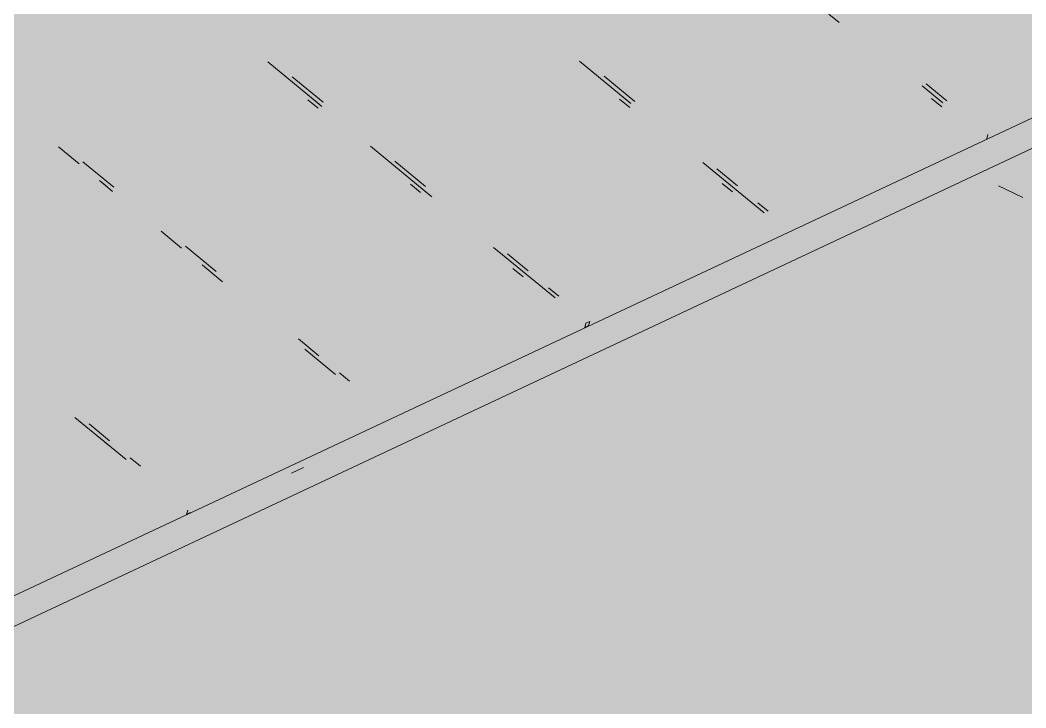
# Paper-space layout '03 3D Building and Roof' of a CAD drawing. Header units: millimetres. Extents: x 5 to 415, y 5 to 292.
# Drawn here: x 262.83 to 266.043, y 72.348 to 74.545 of the extents above; entities that cross this region are included whole.
import ezdxf

# ---------------------------------------------------------------- set-up
doc = ezdxf.new("R2010")
doc.units = ezdxf.units.MM
doc.layers.add('EXISTING', color=7, linetype='Continuous')
doc.layers.add('IMAGES', color=7, linetype='Continuous')

# ---------------------------------------------------------------- blocks, each defined once
blk = doc.blocks.new('SHEET_03')
at = {"layer": 'EXISTING', "color": 250, "lineweight": 9}
for p, q in [((265.4464, 74.5369), (265.4136, 74.5638)), ((262.7735, 72.6881), (266.5878, 74.4788)), ((263.6214, 74.4112), (263.7852, 74.2766)), ((264.6175, 74.4134), (264.7813, 74.2788)), ((262.7735, 72.5906), (266.5878, 74.3813)), ((263.7977, 74.2824), (263.6994, 74.3632)), ((264.7938, 74.2846), (264.6955, 74.3654)), ((265.7899, 74.2868), (265.7244, 74.3407)), ((265.7119, 74.3348), (265.7774, 74.2809)), ((263.7818, 74.2632), (263.7491, 74.2901)), ((263.7943, 74.269), (263.7615, 74.2959)), ((264.7779, 74.2653), (264.7452, 74.2923)), ((265.774, 74.2675), (265.7413, 74.2945)), ((265.9176, 74.1657), (265.921, 74.1791)), ((262.9529, 74.1397), (263.0184, 74.0859)), ((263.949, 74.1419), (264.1456, 73.9803)), ((263.1292, 74.0109), (263.0309, 74.0917)), ((264.1253, 74.0131), (264.027, 74.0939)), ((265.0107, 74.0902), (265.2072, 73.9286)), ((265.1214, 74.0153), (265.0559, 74.0692)), ((263.084, 74.032), (263.1167, 74.0051)), ((263.1258, 73.9975), (263.0931, 74.0244)), ((264.1095, 73.9938), (264.0767, 74.0208)), ((265.1056, 73.996), (265.0728, 74.0229)), ((265.9549, 74.015), (266.0334, 73.9782)), ((265.2197, 73.9345), (265.187, 73.9614)), ((263.2806, 73.8704), (263.3461, 73.8165)), ((263.4569, 73.7416), (263.3586, 73.8224)), ((264.3422, 73.8187), (264.5388, 73.6571)), ((264.453, 73.7438), (264.3874, 73.7976)), ((263.4116, 73.7627), (263.4771, 73.7088)), ((264.4371, 73.7245), (264.4043, 73.7514)), ((264.5513, 73.663), (264.5185, 73.6899)), ((264.6371, 73.5763), (264.6337, 73.5629)), ((264.6337, 73.5629), (264.6462, 73.5688)), ((264.6496, 73.5822), (264.6371, 73.5763)), ((264.6462, 73.5688), (264.6496, 73.5822)), ((263.7845, 73.4723), (263.719, 73.5261)), ((263.7392, 73.4933), (263.8375, 73.4125)), ((263.8828, 73.3915), (263.85, 73.4184)), ((263.0052, 73.2757), (263.1691, 73.141)), ((263.116, 73.2007), (263.0505, 73.2546)), ((263.1126, 73.1873), (263.0799, 73.2143)), ((263.2143, 73.1199), (263.1816, 73.1469)), ((263.6972, 73.0976), (263.7357, 73.1157)), ((263.3656, 72.9794), (263.3622, 72.966)), ((263.3622, 72.966), (263.3747, 72.9719))]:
    blk.add_line(p, q, dxfattribs=at)
at = {"layer": 'IMAGES', "color": 7}
for points in [[(262.6418, 74.5166), (263.22, 74.5166), (262.6418, 74.613), (263.22, 74.613)], [(263.22, 74.5166), (263.3164, 74.5166), (263.22, 74.613), (263.3164, 74.613)], [(263.3164, 74.5166), (263.5091, 74.5166), (263.3164, 74.613), (263.5091, 74.613)], [(263.5091, 74.5166), (263.6055, 74.5166), (263.5091, 74.613), (263.6055, 74.613)], [(263.6055, 74.5166), (263.7018, 74.5166), (263.6055, 74.613), (263.7018, 74.613)], [(263.7018, 74.5166), (264.1836, 74.5166), (263.7018, 74.613), (264.1836, 74.613)], [(264.1836, 74.5166), (264.28, 74.5166), (264.1836, 74.613), (264.28, 74.613)], [(264.28, 74.5166), (264.3764, 74.5166), (264.28, 74.613), (264.3764, 74.613)], [(264.3764, 74.5166), (264.4727, 74.5166), (264.3764, 74.613), (264.4727, 74.613)], [(264.4727, 74.5166), (264.5691, 74.5166), (264.4727, 74.613), (264.5691, 74.613)], [(264.5691, 74.5166), (264.6655, 74.5166), (264.5691, 74.613), (264.6655, 74.613)], [(264.6655, 74.5166), (265.34, 74.5166), (264.6655, 74.613), (265.34, 74.613)], [(265.34, 74.5166), (265.5327, 74.5166), (265.34, 74.613), (265.5327, 74.613)], [(265.5327, 74.5166), (265.6291, 74.5166), (265.5327, 74.613), (265.6291, 74.613)], [(265.6291, 74.5166), (265.7255, 74.5166), (265.6291, 74.613), (265.7255, 74.613)], [(265.7255, 74.5166), (266.1109, 74.5166), (265.7255, 74.613), (266.1109, 74.613)], [(262.7382, 74.4202), (262.8345, 74.4202), (262.7382, 74.5166), (262.8345, 74.5166)], [(262.8345, 74.4202), (263.3164, 74.4202), (262.8345, 74.5166), (263.3164, 74.5166)], [(263.3164, 74.4202), (263.4127, 74.4202), (263.3164, 74.5166), (263.4127, 74.5166)], [(263.4127, 74.4202), (263.5091, 74.4202), (263.4127, 74.5166), (263.5091, 74.5166)], [(263.5091, 74.4202), (263.7018, 74.4202), (263.5091, 74.5166), (263.7018, 74.5166)], [(263.7018, 74.4202), (263.7982, 74.4202), (263.7018, 74.5166), (263.7982, 74.5166)], [(263.7982, 74.4202), (264.28, 74.4202), (263.7982, 74.5166), (264.28, 74.5166)], [(264.28, 74.4202), (264.3764, 74.4202), (264.28, 74.5166), (264.3764, 74.5166)], [(264.3764, 74.4202), (264.4727, 74.4202), (264.3764, 74.5166), (264.4727, 74.5166)], [(264.4727, 74.4202), (264.5691, 74.4202), (264.4727, 74.5166), (264.5691, 74.5166)], [(264.5691, 74.4202), (264.6655, 74.4202), (264.5691, 74.5166), (264.6655, 74.5166)], [(264.6655, 74.4202), (264.7618, 74.4202), (264.6655, 74.5166), (264.7618, 74.5166)], [(264.7618, 74.4202), (264.8582, 74.4202), (264.7618, 74.5166), (264.8582, 74.5166)], [(264.8582, 74.4202), (265.34, 74.4202), (264.8582, 74.5166), (265.34, 74.5166)], [(265.34, 74.4202), (265.4364, 74.4202), (265.34, 74.5166), (265.4364, 74.5166)], [(265.4364, 74.4202), (265.5327, 74.4202), (265.4364, 74.5166), (265.5327, 74.5166)], [(265.5327, 74.4202), (265.6291, 74.4202), (265.5327, 74.5166), (265.6291, 74.5166)], [(265.6291, 74.4202), (265.7255, 74.4202), (265.6291, 74.5166), (265.7255, 74.5166)], [(265.7255, 74.4202), (265.8218, 74.4202), (265.7255, 74.5166), (265.8218, 74.5166)], [(265.8218, 74.4202), (266.1109, 74.4202), (265.8218, 74.5166), (266.1109, 74.5166)], [(262.7382, 74.3238), (262.8345, 74.3238), (262.7382, 74.4202), (262.8345, 74.4202)], [(262.8345, 74.3238), (262.9309, 74.3238), (262.8345, 74.4202), (262.9309, 74.4202)], [(262.9309, 74.3238), (263.4127, 74.3238), (262.9309, 74.4202), (263.4127, 74.4202)], [(263.4127, 74.3238), (263.5091, 74.3238), (263.4127, 74.4202), (263.5091, 74.4202)], [(263.5091, 74.3238), (263.6055, 74.3238), (263.5091, 74.4202), (263.6055, 74.4202)], [(263.6055, 74.3238), (263.7982, 74.3238), (263.6055, 74.4202), (263.7982, 74.4202)], [(263.7982, 74.3238), (263.8945, 74.3238), (263.7982, 74.4202), (263.8945, 74.4202)], [(263.8945, 74.3238), (264.3764, 74.3238), (263.8945, 74.4202), (264.3764, 74.4202)], [(264.3764, 74.3238), (264.4727, 74.3238), (264.3764, 74.4202), (264.4727, 74.4202)], [(264.4727, 74.3238), (264.5691, 74.3238), (264.4727, 74.4202), (264.5691, 74.4202)], [(264.5691, 74.3238), (264.7618, 74.3238), (264.5691, 74.4202), (264.7618, 74.4202)], [(264.7618, 74.3238), (264.8582, 74.3238), (264.7618, 74.4202), (264.8582, 74.4202)], [(264.8582, 74.3238), (264.9545, 74.3238), (264.8582, 74.4202), (264.9545, 74.4202)], [(264.9545, 74.3238), (265.4364, 74.3238), (264.9545, 74.4202), (265.4364, 74.4202)], [(265.4364, 74.3238), (265.5327, 74.3238), (265.4364, 74.4202), (265.5327, 74.4202)], [(265.5327, 74.3238), (265.6291, 74.3238), (265.5327, 74.4202), (265.6291, 74.4202)], [(265.6291, 74.3238), (265.7255, 74.3238), (265.6291, 74.4202), (265.7255, 74.4202)], [(265.7255, 74.3238), (265.8218, 74.3238), (265.7255, 74.4202), (265.8218, 74.4202)], [(265.8218, 74.3238), (265.9182, 74.3238), (265.8218, 74.4202), (265.9182, 74.4202)], [(265.9182, 74.3238), (266.0145, 74.3238), (265.9182, 74.4202), (266.0145, 74.4202)], [(266.0145, 74.3238), (266.1109, 74.3238), (266.0145, 74.4202), (266.1109, 74.4202)], [(262.7382, 74.2274), (262.8345, 74.2274), (262.7382, 74.3238), (262.8345, 74.3238)], [(262.8345, 74.2274), (262.9309, 74.2274), (262.8345, 74.3238), (262.9309, 74.3238)], [(262.9309, 74.2274), (263.0273, 74.2274), (262.9309, 74.3238), (263.0273, 74.3238)], [(263.0273, 74.2274), (263.1236, 74.2274), (263.0273, 74.3238), (263.1236, 74.3238)], [(263.1236, 74.2274), (263.5091, 74.2274), (263.1236, 74.3238), (263.5091, 74.3238)], [(263.5091, 74.2274), (263.6055, 74.2274), (263.5091, 74.3238), (263.6055, 74.3238)], [(263.6055, 74.2274), (263.7018, 74.2274), (263.6055, 74.3238), (263.7018, 74.3238)], [(263.7018, 74.2274), (263.8945, 74.2274), (263.7018, 74.3238), (263.8945, 74.3238)], [(263.8945, 74.2274), (263.9909, 74.2274), (263.8945, 74.3238), (263.9909, 74.3238)], [(263.9909, 74.2274), (264.0873, 74.2274), (263.9909, 74.3238), (264.0873, 74.3238)], [(264.0873, 74.2274), (264.5691, 74.2274), (264.0873, 74.3238), (264.5691, 74.3238)], [(264.5691, 74.2274), (264.6655, 74.2274), (264.5691, 74.3238), (264.6655, 74.3238)], [(264.6655, 74.2274), (264.8582, 74.2274), (264.6655, 74.3238), (264.8582, 74.3238)], [(264.8582, 74.2274), (264.9545, 74.2274), (264.8582, 74.3238), (264.9545, 74.3238)], [(264.9545, 74.2274), (265.0509, 74.2274), (264.9545, 74.3238), (265.0509, 74.3238)], [(265.0509, 74.2274), (265.5327, 74.2274), (265.0509, 74.3238), (265.5327, 74.3238)], [(265.5327, 74.131), (265.6291, 74.131), (265.5327, 74.3238), (265.6291, 74.3238)], [(265.6291, 74.131), (265.7255, 74.131), (265.6291, 74.3238), (265.7255, 74.3238)], [(265.7255, 74.2274), (265.8218, 74.2274), (265.7255, 74.3238), (265.8218, 74.3238)], [(265.8218, 74.2274), (266.0145, 74.2274), (265.8218, 74.3238), (266.0145, 74.3238)], [(266.0145, 74.2274), (266.1109, 74.2274), (266.0145, 74.3238), (266.1109, 74.3238)], [(262.7382, 74.0346), (262.8345, 74.0346), (262.7382, 74.2274), (262.8345, 74.2274)], [(262.8345, 74.131), (262.9309, 74.131), (262.8345, 74.2274), (262.9309, 74.2274)], [(262.9309, 74.131), (263.0273, 74.131), (262.9309, 74.2274), (263.0273, 74.2274)], [(263.0273, 74.131), (263.1236, 74.131), (263.0273, 74.2274), (263.1236, 74.2274)], [(263.1236, 74.131), (263.6055, 74.131), (263.1236, 74.2274), (263.6055, 74.2274)], [(263.6055, 74.131), (263.7018, 74.131), (263.6055, 74.2274), (263.7018, 74.2274)], [(263.7018, 74.131), (263.7982, 74.131), (263.7018, 74.2274), (263.7982, 74.2274)], [(263.7982, 74.131), (263.8945, 74.131), (263.7982, 74.2274), (263.8945, 74.2274)], [(263.8945, 74.131), (263.9909, 74.131), (263.8945, 74.2274), (263.9909, 74.2274)], [(263.9909, 74.131), (264.0873, 74.131), (263.9909, 74.2274), (264.0873, 74.2274)], [(264.0873, 74.131), (264.1836, 74.131), (264.0873, 74.2274), (264.1836, 74.2274)], [(264.1836, 74.131), (264.7618, 74.131), (264.1836, 74.2274), (264.7618, 74.2274)], [(264.7618, 74.131), (264.8582, 74.131), (264.7618, 74.2274), (264.8582, 74.2274)], [(264.8582, 74.131), (264.9545, 74.131), (264.8582, 74.2274), (264.9545, 74.2274)], [(264.9545, 74.131), (265.0509, 74.131), (264.9545, 74.2274), (265.0509, 74.2274)], [(265.0509, 74.131), (265.1473, 74.131), (265.0509, 74.2274), (265.1473, 74.2274)], [(265.1473, 74.131), (265.5327, 74.131), (265.1473, 74.2274), (265.5327, 74.2274)], [(265.7255, 74.131), (265.8218, 74.131), (265.7255, 74.2274), (265.8218, 74.2274)], [(265.8218, 74.131), (265.9182, 74.131), (265.8218, 74.2274), (265.9182, 74.2274)], [(265.9182, 74.131), (266.0145, 74.131), (265.9182, 74.2274), (266.0145, 74.2274)], [(266.0145, 74.0346), (266.1109, 74.0346), (266.0145, 74.2274), (266.1109, 74.2274)], [(262.8345, 74.0346), (262.9309, 74.0346), (262.8345, 74.131), (262.9309, 74.131)], [(262.9309, 74.0346), (263.0273, 74.0346), (262.9309, 74.131), (263.0273, 74.131)], [(263.0273, 74.0346), (263.1236, 74.0346), (263.0273, 74.131), (263.1236, 74.131)], [(263.1236, 74.0346), (263.22, 74.0346), (263.1236, 74.131), (263.22, 74.131)], [(263.22, 74.0346), (263.3164, 74.0346), (263.22, 74.131), (263.3164, 74.131)], [(263.3164, 74.0346), (263.7982, 74.0346), (263.3164, 74.131), (263.7982, 74.131)], [(263.7982, 74.0346), (263.8945, 74.0346), (263.7982, 74.131), (263.8945, 74.131)], [(263.8945, 74.0346), (263.9909, 74.0346), (263.8945, 74.131), (263.9909, 74.131)], [(263.9909, 74.0346), (264.0873, 74.0346), (263.9909, 74.131), (264.0873, 74.131)], [(264.0873, 74.0346), (264.1836, 74.0346), (264.0873, 74.131), (264.1836, 74.131)], [(264.1836, 74.0346), (264.28, 74.0346), (264.1836, 74.131), (264.28, 74.131)], [(264.28, 74.0346), (264.7618, 74.0346), (264.28, 74.131), (264.7618, 74.131)], [(264.7618, 74.0346), (264.8582, 74.0346), (264.7618, 74.131), (264.8582, 74.131)], [(264.8582, 74.0346), (264.9545, 74.0346), (264.8582, 74.131), (264.9545, 74.131)], [(264.9545, 74.0346), (265.1473, 74.0346), (264.9545, 74.131), (265.1473, 74.131)], [(265.1473, 74.0346), (265.2436, 74.0346), (265.1473, 74.131), (265.2436, 74.131)], [(265.2436, 74.0346), (265.4364, 74.0346), (265.2436, 74.131), (265.4364, 74.131)], [(265.4364, 74.0346), (265.5327, 74.0346), (265.4364, 74.131), (265.5327, 74.131)], [(265.5327, 74.0346), (265.6291, 74.0346), (265.5327, 74.131), (265.6291, 74.131)], [(265.6291, 74.0346), (265.8218, 74.0346), (265.6291, 74.131), (265.8218, 74.131)], [(265.8218, 74.0346), (265.9182, 74.0346), (265.8218, 74.131), (265.9182, 74.131)], [(265.9182, 74.0346), (266.0145, 74.0346), (265.9182, 74.131), (266.0145, 74.131)], [(262.4491, 73.9382), (262.8345, 73.9382), (262.4491, 74.0346), (262.8345, 74.0346)], [(262.8345, 73.9382), (263.0273, 73.9382), (262.8345, 74.0346), (263.0273, 74.0346)], [(263.0273, 73.9382), (263.1236, 73.9382), (263.0273, 74.0346), (263.1236, 74.0346)], [(263.1236, 73.8418), (263.3164, 73.8418), (263.1236, 74.0346), (263.3164, 74.0346)], [(263.3164, 73.9382), (263.4127, 73.9382), (263.3164, 74.0346), (263.4127, 74.0346)], [(263.4127, 73.9382), (263.8945, 73.9382), (263.4127, 74.0346), (263.8945, 74.0346)], [(263.8945, 73.9382), (263.9909, 73.9382), (263.8945, 74.0346), (263.9909, 74.0346)], [(263.9909, 73.9382), (264.0873, 73.9382), (263.9909, 74.0346), (264.0873, 74.0346)], [(264.0873, 73.9382), (264.1836, 73.9382), (264.0873, 74.0346), (264.1836, 74.0346)], [(264.1836, 73.9382), (264.28, 73.9382), (264.1836, 74.0346), (264.28, 74.0346)], [(264.28, 73.9382), (264.3764, 73.9382), (264.28, 74.0346), (264.3764, 74.0346)], [(264.3764, 73.9382), (264.9545, 73.9382), (264.3764, 74.0346), (264.9545, 74.0346)], [(264.9545, 73.9382), (265.0509, 73.9382), (264.9545, 74.0346), (265.0509, 74.0346)], [(265.0509, 73.9382), (265.1473, 73.9382), (265.0509, 74.0346), (265.1473, 74.0346)], [(265.1473, 73.9382), (265.2436, 73.9382), (265.1473, 74.0346), (265.2436, 74.0346)], [(265.2436, 73.9382), (265.34, 73.9382), (265.2436, 74.0346), (265.34, 74.0346)], [(265.34, 73.9382), (265.4364, 73.9382), (265.34, 74.0346), (265.4364, 74.0346)], [(265.4364, 73.9382), (265.5327, 73.9382), (265.4364, 74.0346), (265.5327, 74.0346)], [(265.5327, 73.9382), (265.6291, 73.9382), (265.5327, 74.0346), (265.6291, 74.0346)], [(265.6291, 73.9382), (265.7255, 73.9382), (265.6291, 74.0346), (265.7255, 74.0346)], [(265.7255, 73.9382), (268.4236, 73.9382), (265.7255, 74.0346), (268.4236, 74.0346)], [(262.5455, 73.8418), (263.0273, 73.8418), (262.5455, 73.9382), (263.0273, 73.9382)], [(263.0273, 73.8418), (263.1236, 73.8418), (263.0273, 73.9382), (263.1236, 73.9382)], [(263.3164, 73.8418), (263.4127, 73.8418), (263.3164, 73.9382), (263.4127, 73.9382)], [(263.4127, 73.8418), (263.5091, 73.8418), (263.4127, 73.9382), (263.5091, 73.9382)], [(263.5091, 73.8418), (263.9909, 73.8418), (263.5091, 73.9382), (263.9909, 73.9382)], [(263.9909, 73.8418), (264.0873, 73.8418), (263.9909, 73.9382), (264.0873, 73.9382)], [(264.0873, 73.8418), (264.1836, 73.8418), (264.0873, 73.9382), (264.1836, 73.9382)], [(264.1836, 73.8418), (264.28, 73.8418), (264.1836, 73.9382), (264.28, 73.9382)], [(264.28, 73.8418), (264.3764, 73.8418), (264.28, 73.9382), (264.3764, 73.9382)], [(264.3764, 73.8418), (264.4727, 73.8418), (264.3764, 73.9382), (264.4727, 73.9382)], [(264.4727, 73.8418), (264.7618, 73.8418), (264.4727, 73.9382), (264.7618, 73.9382)], [(264.7618, 73.8418), (265.1473, 73.8418), (264.7618, 73.9382), (265.1473, 73.9382)], [(265.1473, 73.8418), (265.2436, 73.8418), (265.1473, 73.9382), (265.2436, 73.9382)], [(265.2436, 73.8418), (265.34, 73.8418), (265.2436, 73.9382), (265.34, 73.9382)], [(265.34, 73.8418), (265.5327, 73.8418), (265.34, 73.9382), (265.5327, 73.9382)], [(265.5327, 73.8418), (265.6291, 73.8418), (265.5327, 73.9382), (265.6291, 73.9382)], [(265.6291, 73.8418), (268.2309, 73.8418), (265.6291, 73.9382), (268.2309, 73.9382)], [(262.6418, 73.7454), (263.1236, 73.7454), (262.6418, 73.8418), (263.1236, 73.8418)], [(263.1236, 73.7454), (263.3164, 73.7454), (263.1236, 73.8418), (263.3164, 73.8418)], [(263.3164, 73.7454), (263.5091, 73.7454), (263.3164, 73.8418), (263.5091, 73.8418)], [(263.5091, 73.7454), (263.6055, 73.7454), (263.5091, 73.8418), (263.6055, 73.8418)], [(263.6055, 73.7454), (264.0873, 73.7454), (263.6055, 73.8418), (264.0873, 73.8418)], [(264.0873, 73.7454), (264.28, 73.7454), (264.0873, 73.8418), (264.28, 73.8418)], [(264.28, 73.7454), (264.4727, 73.7454), (264.28, 73.8418), (264.4727, 73.8418)], [(264.4727, 73.7454), (264.5691, 73.7454), (264.4727, 73.8418), (264.5691, 73.8418)], [(264.5691, 73.7454), (264.6655, 73.7454), (264.5691, 73.8418), (264.6655, 73.8418)], [(264.6655, 73.7454), (264.7618, 73.7454), (264.6655, 73.8418), (264.7618, 73.8418)], [(264.7618, 73.7454), (264.8582, 73.7454), (264.7618, 73.8418), (264.8582, 73.8418)], [(264.8582, 73.7454), (265.1473, 73.7454), (264.8582, 73.8418), (265.1473, 73.8418)], [(265.1473, 73.649), (265.2436, 73.649), (265.1473, 73.8418), (265.2436, 73.8418)], [(265.2436, 73.7454), (265.4364, 73.7454), (265.2436, 73.8418), (265.4364, 73.8418)], [(265.4364, 73.7454), (265.5327, 73.7454), (265.4364, 73.8418), (265.5327, 73.8418)], [(265.5327, 73.7454), (265.7255, 73.7454), (265.5327, 73.8418), (265.7255, 73.8418)], [(265.7255, 73.7454), (265.8218, 73.7454), (265.7255, 73.8418), (265.8218, 73.8418)], [(265.8218, 73.7454), (265.9182, 73.7454), (265.8218, 73.8418), (265.9182, 73.8418)], [(265.9182, 73.7454), (268.0382, 73.7454), (265.9182, 73.8418), (268.0382, 73.8418)], [(262.7382, 73.649), (263.22, 73.649), (262.7382, 73.7454), (263.22, 73.7454)], [(263.22, 73.649), (263.3164, 73.649), (263.22, 73.7454), (263.3164, 73.7454)], [(263.3164, 73.649), (263.4127, 73.649), (263.3164, 73.7454), (263.4127, 73.7454)], [(263.4127, 73.649), (263.6055, 73.649), (263.4127, 73.7454), (263.6055, 73.7454)], [(263.6055, 73.649), (263.7018, 73.649), (263.6055, 73.7454), (263.7018, 73.7454)], [(263.7018, 73.649), (264.28, 73.649), (263.7018, 73.7454), (264.28, 73.7454)], [(264.28, 73.649), (264.3764, 73.649), (264.28, 73.7454), (264.3764, 73.7454)], [(264.3764, 73.649), (264.5691, 73.649), (264.3764, 73.7454), (264.5691, 73.7454)], [(264.5691, 73.649), (264.6655, 73.649), (264.5691, 73.7454), (264.6655, 73.7454)], [(264.6655, 73.649), (264.7618, 73.649), (264.6655, 73.7454), (264.7618, 73.7454)], [(264.7618, 73.649), (264.8582, 73.649), (264.7618, 73.7454), (264.8582, 73.7454)], [(264.8582, 73.649), (264.9545, 73.649), (264.8582, 73.7454), (264.9545, 73.7454)], [(264.9545, 73.649), (265.0509, 73.649), (264.9545, 73.7454), (265.0509, 73.7454)], [(265.0509, 73.649), (265.1473, 73.649), (265.0509, 73.7454), (265.1473, 73.7454)], [(265.2436, 73.649), (265.34, 73.649), (265.2436, 73.7454), (265.34, 73.7454)], [(265.34, 73.649), (265.4364, 73.649), (265.34, 73.7454), (265.4364, 73.7454)], [(265.4364, 73.649), (265.9182, 73.649), (265.4364, 73.7454), (265.9182, 73.7454)], [(265.9182, 73.649), (266.0145, 73.649), (265.9182, 73.7454), (266.0145, 73.7454)], [(266.0145, 73.649), (266.1109, 73.649), (266.0145, 73.7454), (266.1109, 73.7454)], [(262.7382, 73.5526), (262.8345, 73.5526), (262.7382, 73.649), (262.8345, 73.649)], [(262.8345, 73.5526), (263.3164, 73.5526), (262.8345, 73.649), (263.3164, 73.649)], [(263.3164, 73.5526), (263.4127, 73.5526), (263.3164, 73.649), (263.4127, 73.649)], [(263.4127, 73.5526), (263.5091, 73.5526), (263.4127, 73.649), (263.5091, 73.649)], [(263.5091, 73.5526), (263.7018, 73.5526), (263.5091, 73.649), (263.7018, 73.649)], [(263.7018, 73.5526), (263.7982, 73.5526), (263.7018, 73.649), (263.7982, 73.649)], [(263.7982, 73.5526), (263.8945, 73.5526), (263.7982, 73.649), (263.8945, 73.649)], [(263.8945, 73.5526), (264.1836, 73.5526), (263.8945, 73.649), (264.1836, 73.649)], [(264.1836, 73.5526), (264.3764, 73.5526), (264.1836, 73.649), (264.3764, 73.649)], [(264.3764, 73.5526), (264.4727, 73.5526), (264.3764, 73.649), (264.4727, 73.649)], [(264.4727, 73.5526), (264.5691, 73.5526), (264.4727, 73.649), (264.5691, 73.649)], [(264.5691, 73.5526), (264.6655, 73.5526), (264.5691, 73.649), (264.6655, 73.649)], [(264.6655, 73.5526), (264.7618, 73.5526), (264.6655, 73.649), (264.7618, 73.649)], [(264.7618, 73.5526), (264.8582, 73.5526), (264.7618, 73.649), (264.8582, 73.649)], [(264.8582, 73.5526), (264.9545, 73.5526), (264.8582, 73.649), (264.9545, 73.649)], [(264.9545, 73.5526), (265.0509, 73.5526), (264.9545, 73.649), (265.0509, 73.649)], [(265.0509, 73.5526), (265.1473, 73.5526), (265.0509, 73.649), (265.1473, 73.649)], [(265.1473, 73.5526), (265.2436, 73.5526), (265.1473, 73.649), (265.2436, 73.649)], [(265.2436, 73.5526), (265.4364, 73.5526), (265.2436, 73.649), (265.4364, 73.649)], [(265.4364, 73.5526), (265.9182, 73.5526), (265.4364, 73.649), (265.9182, 73.649)], [(265.9182, 73.5526), (266.0145, 73.5526), (265.9182, 73.649), (266.0145, 73.649)], [(266.0145, 73.5526), (266.1109, 73.5526), (266.0145, 73.649), (266.1109, 73.649)], [(262.6418, 73.4562), (262.8345, 73.4562), (262.6418, 73.5526), (262.8345, 73.5526)], [(262.8345, 73.4562), (262.9309, 73.4562), (262.8345, 73.5526), (262.9309, 73.5526)], [(262.9309, 73.4562), (263.0273, 73.4562), (262.9309, 73.5526), (263.0273, 73.5526)], [(263.0273, 73.4562), (263.4127, 73.4562), (263.0273, 73.5526), (263.4127, 73.5526)], [(263.4127, 73.4562), (263.5091, 73.4562), (263.4127, 73.5526), (263.5091, 73.5526)], [(263.5091, 73.4562), (263.6055, 73.4562), (263.5091, 73.5526), (263.6055, 73.5526)], [(263.6055, 73.4562), (263.7018, 73.4562), (263.6055, 73.5526), (263.7018, 73.5526)], [(263.7018, 73.4562), (263.7982, 73.4562), (263.7018, 73.5526), (263.7982, 73.5526)], [(263.7982, 73.4562), (263.8945, 73.4562), (263.7982, 73.5526), (263.8945, 73.5526)], [(263.8945, 73.4562), (263.9909, 73.4562), (263.8945, 73.5526), (263.9909, 73.5526)], [(263.9909, 73.4562), (264.0873, 73.4562), (263.9909, 73.5526), (264.0873, 73.5526)], [(264.0873, 73.4562), (264.1836, 73.4562), (264.0873, 73.5526), (264.1836, 73.5526)], [(264.1836, 73.4562), (264.28, 73.4562), (264.1836, 73.5526), (264.28, 73.5526)], [(264.28, 73.4562), (264.3764, 73.4562), (264.28, 73.5526), (264.3764, 73.5526)], [(264.3764, 73.4562), (264.5691, 73.4562), (264.3764, 73.5526), (264.5691, 73.5526)], [(264.5691, 73.4562), (264.6655, 73.4562), (264.5691, 73.5526), (264.6655, 73.5526)], [(264.6655, 73.4562), (264.7618, 73.4562), (264.6655, 73.5526), (264.7618, 73.5526)], [(264.7618, 73.4562), (264.8582, 73.4562), (264.7618, 73.5526), (264.8582, 73.5526)], [(264.8582, 73.4562), (264.9545, 73.4562), (264.8582, 73.5526), (264.9545, 73.5526)], [(264.9545, 73.4562), (265.0509, 73.4562), (264.9545, 73.5526), (265.0509, 73.5526)], [(265.0509, 73.4562), (265.2436, 73.4562), (265.0509, 73.5526), (265.2436, 73.5526)], [(265.2436, 73.4562), (266.0145, 73.4562), (265.2436, 73.5526), (266.0145, 73.5526)], [(266.0145, 73.4562), (266.1109, 73.4562), (266.0145, 73.5526), (266.1109, 73.5526)], [(262.7382, 73.3598), (262.8345, 73.3598), (262.7382, 73.4562), (262.8345, 73.4562)], [(262.8345, 73.3598), (262.9309, 73.3598), (262.8345, 73.4562), (262.9309, 73.4562)], [(262.9309, 73.3598), (263.0273, 73.3598), (262.9309, 73.4562), (263.0273, 73.4562)], [(263.0273, 73.3598), (263.1236, 73.3598), (263.0273, 73.4562), (263.1236, 73.4562)], [(263.1236, 73.3598), (263.6055, 73.3598), (263.1236, 73.4562), (263.6055, 73.4562)], [(263.6055, 73.3598), (263.7018, 73.3598), (263.6055, 73.4562), (263.7018, 73.4562)], [(263.7018, 73.3598), (263.7982, 73.3598), (263.7018, 73.4562), (263.7982, 73.4562)], [(263.7982, 73.3598), (263.8945, 73.3598), (263.7982, 73.4562), (263.8945, 73.4562)], [(263.8945, 73.3598), (263.9909, 73.3598), (263.8945, 73.4562), (263.9909, 73.4562)], [(263.9909, 73.3598), (264.0873, 73.3598), (263.9909, 73.4562), (264.0873, 73.4562)], [(264.0873, 73.3598), (264.1836, 73.3598), (264.0873, 73.4562), (264.1836, 73.4562)], [(264.1836, 73.3598), (264.3764, 73.3598), (264.1836, 73.4562), (264.3764, 73.4562)], [(264.3764, 73.2634), (264.4727, 73.2634), (264.3764, 73.4562), (264.4727, 73.4562)], [(264.4727, 73.3598), (264.5691, 73.3598), (264.4727, 73.4562), (264.5691, 73.4562)], [(264.5691, 73.3598), (264.6655, 73.3598), (264.5691, 73.4562), (264.6655, 73.4562)], [(264.6655, 73.3598), (264.7618, 73.3598), (264.6655, 73.4562), (264.7618, 73.4562)], [(264.7618, 73.3598), (264.8582, 73.3598), (264.7618, 73.4562), (264.8582, 73.4562)], [(264.8582, 73.3598), (264.9545, 73.3598), (264.8582, 73.4562), (264.9545, 73.4562)], [(264.9545, 73.3598), (266.3036, 73.3598), (264.9545, 73.4562), (266.3036, 73.4562)], [(262.2564, 73.2634), (262.8345, 73.2634), (262.2564, 73.3598), (262.8345, 73.3598)], [(262.8345, 73.2634), (262.9309, 73.2634), (262.8345, 73.3598), (262.9309, 73.3598)], [(262.9309, 73.2634), (263.1236, 73.2634), (262.9309, 73.3598), (263.1236, 73.3598)], [(263.1236, 73.2634), (263.22, 73.2634), (263.1236, 73.3598), (263.22, 73.3598)], [(263.22, 73.2634), (263.6055, 73.2634), (263.22, 73.3598), (263.6055, 73.3598)], [(263.6055, 73.2634), (263.7982, 73.2634), (263.6055, 73.3598), (263.7982, 73.3598)], [(263.7982, 73.2634), (264.0873, 73.2634), (263.7982, 73.3598), (264.0873, 73.3598)], [(264.0873, 73.2634), (264.1836, 73.2634), (264.0873, 73.3598), (264.1836, 73.3598)], [(264.1836, 73.2634), (264.28, 73.2634), (264.1836, 73.3598), (264.28, 73.3598)], [(264.28, 73.2634), (264.3764, 73.2634), (264.28, 73.3598), (264.3764, 73.3598)], [(264.4727, 73.2634), (264.5691, 73.2634), (264.4727, 73.3598), (264.5691, 73.3598)], [(264.5691, 73.2634), (264.6655, 73.2634), (264.5691, 73.3598), (264.6655, 73.3598)], [(264.6655, 73.2634), (264.8582, 73.2634), (264.6655, 73.3598), (264.8582, 73.3598)], [(264.8582, 73.2634), (266.4, 73.2634), (264.8582, 73.3598), (266.4, 73.3598)], [(262.3527, 73.167), (262.9309, 73.167), (262.3527, 73.2634), (262.9309, 73.2634)], [(262.9309, 73.167), (263.0273, 73.167), (262.9309, 73.2634), (263.0273, 73.2634)], [(263.0273, 73.167), (263.22, 73.167), (263.0273, 73.2634), (263.22, 73.2634)], [(263.22, 73.167), (263.3164, 73.167), (263.22, 73.2634), (263.3164, 73.2634)], [(263.3164, 73.167), (263.6055, 73.167), (263.3164, 73.2634), (263.6055, 73.2634)], [(263.6055, 73.167), (263.7018, 73.167), (263.6055, 73.2634), (263.7018, 73.2634)], [(263.7018, 73.167), (263.7982, 73.167), (263.7018, 73.2634), (263.7982, 73.2634)], [(263.7982, 73.167), (263.8945, 73.167), (263.7982, 73.2634), (263.8945, 73.2634)], [(263.8945, 73.167), (263.9909, 73.167), (263.8945, 73.2634), (263.9909, 73.2634)], [(263.9909, 73.167), (264.0873, 73.167), (263.9909, 73.2634), (264.0873, 73.2634)], [(264.0873, 73.167), (264.1836, 73.167), (264.0873, 73.2634), (264.1836, 73.2634)], [(264.1836, 73.167), (264.3764, 73.167), (264.1836, 73.2634), (264.3764, 73.2634)], [(264.3764, 73.167), (264.4727, 73.167), (264.3764, 73.2634), (264.4727, 73.2634)], [(264.4727, 73.167), (264.5691, 73.167), (264.4727, 73.2634), (264.5691, 73.2634)], [(264.5691, 73.167), (264.6655, 73.167), (264.5691, 73.2634), (264.6655, 73.2634)], [(264.6655, 73.167), (266.5927, 73.167), (264.6655, 73.2634), (266.5927, 73.2634)], [(262.5455, 73.0706), (262.9309, 73.0706), (262.5455, 73.167), (262.9309, 73.167)], [(262.9309, 73.0706), (263.0273, 73.0706), (262.9309, 73.167), (263.0273, 73.167)], [(263.0273, 73.0706), (263.1236, 73.0706), (263.0273, 73.167), (263.1236, 73.167)], [(263.1236, 73.0706), (263.22, 73.0706), (263.1236, 73.167), (263.22, 73.167)], [(263.22, 73.0706), (263.3164, 73.0706), (263.22, 73.167), (263.3164, 73.167)], [(263.3164, 73.0706), (263.4127, 73.0706), (263.3164, 73.167), (263.4127, 73.167)], [(263.4127, 73.0706), (263.6055, 73.0706), (263.4127, 73.167), (263.6055, 73.167)], [(263.6055, 73.0706), (263.7018, 73.0706), (263.6055, 73.167), (263.7018, 73.167)], [(263.7018, 73.0706), (263.7982, 73.0706), (263.7018, 73.167), (263.7982, 73.167)], [(263.7982, 73.0706), (263.8945, 73.0706), (263.7982, 73.167), (263.8945, 73.167)], [(263.8945, 73.0706), (263.9909, 73.0706), (263.8945, 73.167), (263.9909, 73.167)], [(263.9909, 73.0706), (264.0873, 73.0706), (263.9909, 73.167), (264.0873, 73.167)], [(264.0873, 73.0706), (264.1836, 73.0706), (264.0873, 73.167), (264.1836, 73.167)], [(264.1836, 73.0706), (264.3764, 73.0706), (264.1836, 73.167), (264.3764, 73.167)], [(264.3764, 73.0706), (264.4727, 73.0706), (264.3764, 73.167), (264.4727, 73.167)], [(264.4727, 73.0706), (266.8818, 73.0706), (264.4727, 73.167), (266.8818, 73.167)], [(262.6418, 72.9742), (263.0273, 72.9742), (262.6418, 73.0706), (263.0273, 73.0706)], [(263.0273, 72.9742), (263.1236, 72.9742), (263.0273, 73.0706), (263.1236, 73.0706)], [(263.1236, 72.9742), (263.22, 72.9742), (263.1236, 73.0706), (263.22, 73.0706)], [(263.22, 72.9742), (263.3164, 72.9742), (263.22, 73.0706), (263.3164, 73.0706)], [(263.3164, 72.9742), (263.4127, 72.9742), (263.3164, 73.0706), (263.4127, 73.0706)], [(263.4127, 72.9742), (263.5091, 72.9742), (263.4127, 73.0706), (263.5091, 73.0706)], [(263.5091, 72.9742), (263.6055, 72.9742), (263.5091, 73.0706), (263.6055, 73.0706)], [(263.6055, 72.9742), (263.7982, 72.9742), (263.6055, 73.0706), (263.7982, 73.0706)], [(263.7982, 72.9742), (263.8945, 72.9742), (263.7982, 73.0706), (263.8945, 73.0706)], [(263.8945, 72.9742), (263.9909, 72.9742), (263.8945, 73.0706), (263.9909, 73.0706)], [(263.9909, 72.9742), (264.1836, 72.9742), (263.9909, 73.0706), (264.1836, 73.0706)], [(264.1836, 72.9742), (267.3636, 72.9742), (264.1836, 73.0706), (267.3636, 73.0706)], [(262.7382, 72.8778), (262.8345, 72.8778), (262.7382, 72.9742), (262.8345, 72.9742)], [(262.8345, 72.8778), (263.0273, 72.8778), (262.8345, 72.9742), (263.0273, 72.9742)], [(263.0273, 72.8778), (263.1236, 72.8778), (263.0273, 72.9742), (263.1236, 72.9742)], [(263.1236, 72.7814), (263.22, 72.7814), (263.1236, 72.9742), (263.22, 72.9742)], [(263.22, 72.8778), (263.3164, 72.8778), (263.22, 72.9742), (263.3164, 72.9742)], [(263.3164, 72.8778), (263.4127, 72.8778), (263.3164, 72.9742), (263.4127, 72.9742)], [(263.4127, 72.8778), (263.5091, 72.8778), (263.4127, 72.9742), (263.5091, 72.9742)], [(263.5091, 72.8778), (263.6055, 72.8778), (263.5091, 72.9742), (263.6055, 72.9742)], [(263.6055, 72.8778), (263.7018, 72.8778), (263.6055, 72.9742), (263.7018, 72.9742)], [(263.7018, 72.8778), (263.7982, 72.8778), (263.7018, 72.9742), (263.7982, 72.9742)], [(263.7982, 72.8778), (263.9909, 72.8778), (263.7982, 72.9742), (263.9909, 72.9742)], [(263.9909, 72.8778), (267.2673, 72.8778), (263.9909, 72.9742), (267.2673, 72.9742)], [(262.7382, 72.7814), (262.8345, 72.7814), (262.7382, 72.8778), (262.8345, 72.8778)], [(262.8345, 72.7814), (262.9309, 72.7814), (262.8345, 72.8778), (262.9309, 72.8778)], [(262.9309, 72.7814), (263.0273, 72.7814), (262.9309, 72.8778), (263.0273, 72.8778)], [(263.0273, 72.7814), (263.1236, 72.7814), (263.0273, 72.8778), (263.1236, 72.8778)], [(263.22, 72.7814), (263.3164, 72.7814), (263.22, 72.8778), (263.3164, 72.8778)], [(263.3164, 72.7814), (263.4127, 72.7814), (263.3164, 72.8778), (263.4127, 72.8778)], [(263.4127, 72.7814), (263.5091, 72.7814), (263.4127, 72.8778), (263.5091, 72.8778)], [(263.5091, 72.7814), (263.6055, 72.7814), (263.5091, 72.8778), (263.6055, 72.8778)], [(263.6055, 72.7814), (263.7982, 72.7814), (263.6055, 72.8778), (263.7982, 72.8778)], [(263.7982, 72.7814), (267.1709, 72.7814), (263.7982, 72.8778), (267.1709, 72.8778)], [(262.7382, 72.685), (263.0273, 72.685), (262.7382, 72.7814), (263.0273, 72.7814)], [(263.0273, 72.685), (263.1236, 72.685), (263.0273, 72.7814), (263.1236, 72.7814)], [(263.1236, 72.685), (263.3164, 72.685), (263.1236, 72.7814), (263.3164, 72.7814)], [(263.3164, 72.685), (263.4127, 72.685), (263.3164, 72.7814), (263.4127, 72.7814)], [(263.4127, 72.685), (263.5091, 72.685), (263.4127, 72.7814), (263.5091, 72.7814)], [(263.5091, 72.685), (263.6055, 72.685), (263.5091, 72.7814), (263.6055, 72.7814)], [(263.6055, 72.685), (266.7855, 72.685), (263.6055, 72.7814), (266.7855, 72.7814)], [(262.7382, 72.5886), (262.8345, 72.5886), (262.7382, 72.685), (262.8345, 72.685)], [(262.8345, 72.5886), (262.9309, 72.5886), (262.8345, 72.685), (262.9309, 72.685)], [(262.9309, 72.5886), (263.0273, 72.5886), (262.9309, 72.685), (263.0273, 72.685)], [(263.0273, 72.5886), (263.1236, 72.5886), (263.0273, 72.685), (263.1236, 72.685)], [(263.1236, 72.5886), (263.22, 72.5886), (263.1236, 72.685), (263.22, 72.685)], [(263.22, 72.5886), (263.3164, 72.5886), (263.22, 72.685), (263.3164, 72.685)], [(263.3164, 72.5886), (263.4127, 72.5886), (263.3164, 72.685), (263.4127, 72.685)], [(263.4127, 72.5886), (266.5927, 72.5886), (263.4127, 72.685), (266.5927, 72.685)], [(262.7382, 72.4922), (262.8345, 72.4922), (262.7382, 72.5886), (262.8345, 72.5886)], [(262.8345, 72.4922), (262.9309, 72.4922), (262.8345, 72.5886), (262.9309, 72.5886)], [(262.9309, 72.4922), (263.0273, 72.4922), (262.9309, 72.5886), (263.0273, 72.5886)], [(263.0273, 72.4922), (263.1236, 72.4922), (263.0273, 72.5886), (263.1236, 72.5886)], [(263.1236, 72.4922), (263.22, 72.4922), (263.1236, 72.5886), (263.22, 72.5886)], [(263.22, 72.4922), (266.4, 72.4922), (263.22, 72.5886), (266.4, 72.5886)], [(262.7382, 72.3958), (262.8345, 72.3958), (262.7382, 72.4922), (262.8345, 72.4922)], [(262.8345, 72.3958), (263.0273, 72.3958), (262.8345, 72.4922), (263.0273, 72.4922)], [(263.0273, 72.3958), (266.2073, 72.3958), (263.0273, 72.4922), (266.2073, 72.4922)], [(262.7382, 72.2994), (262.8345, 72.2994), (262.7382, 72.3958), (262.8345, 72.3958)], [(262.8345, 72.2994), (266.0145, 72.2994), (262.8345, 72.3958), (266.0145, 72.3958)], [(266.0145, 72.2994), (266.1109, 72.2994), (266.0145, 72.3958), (266.1109, 72.3958)]]:
    blk.add_solid(points, dxfattribs=at)

psp = doc.layouts.new('03 3D Building and Roof')

# ---------------------------------------------------------------- block references
psp.add_blockref('SHEET_03', (0, 0))

doc.saveas('drawing.dxf')
